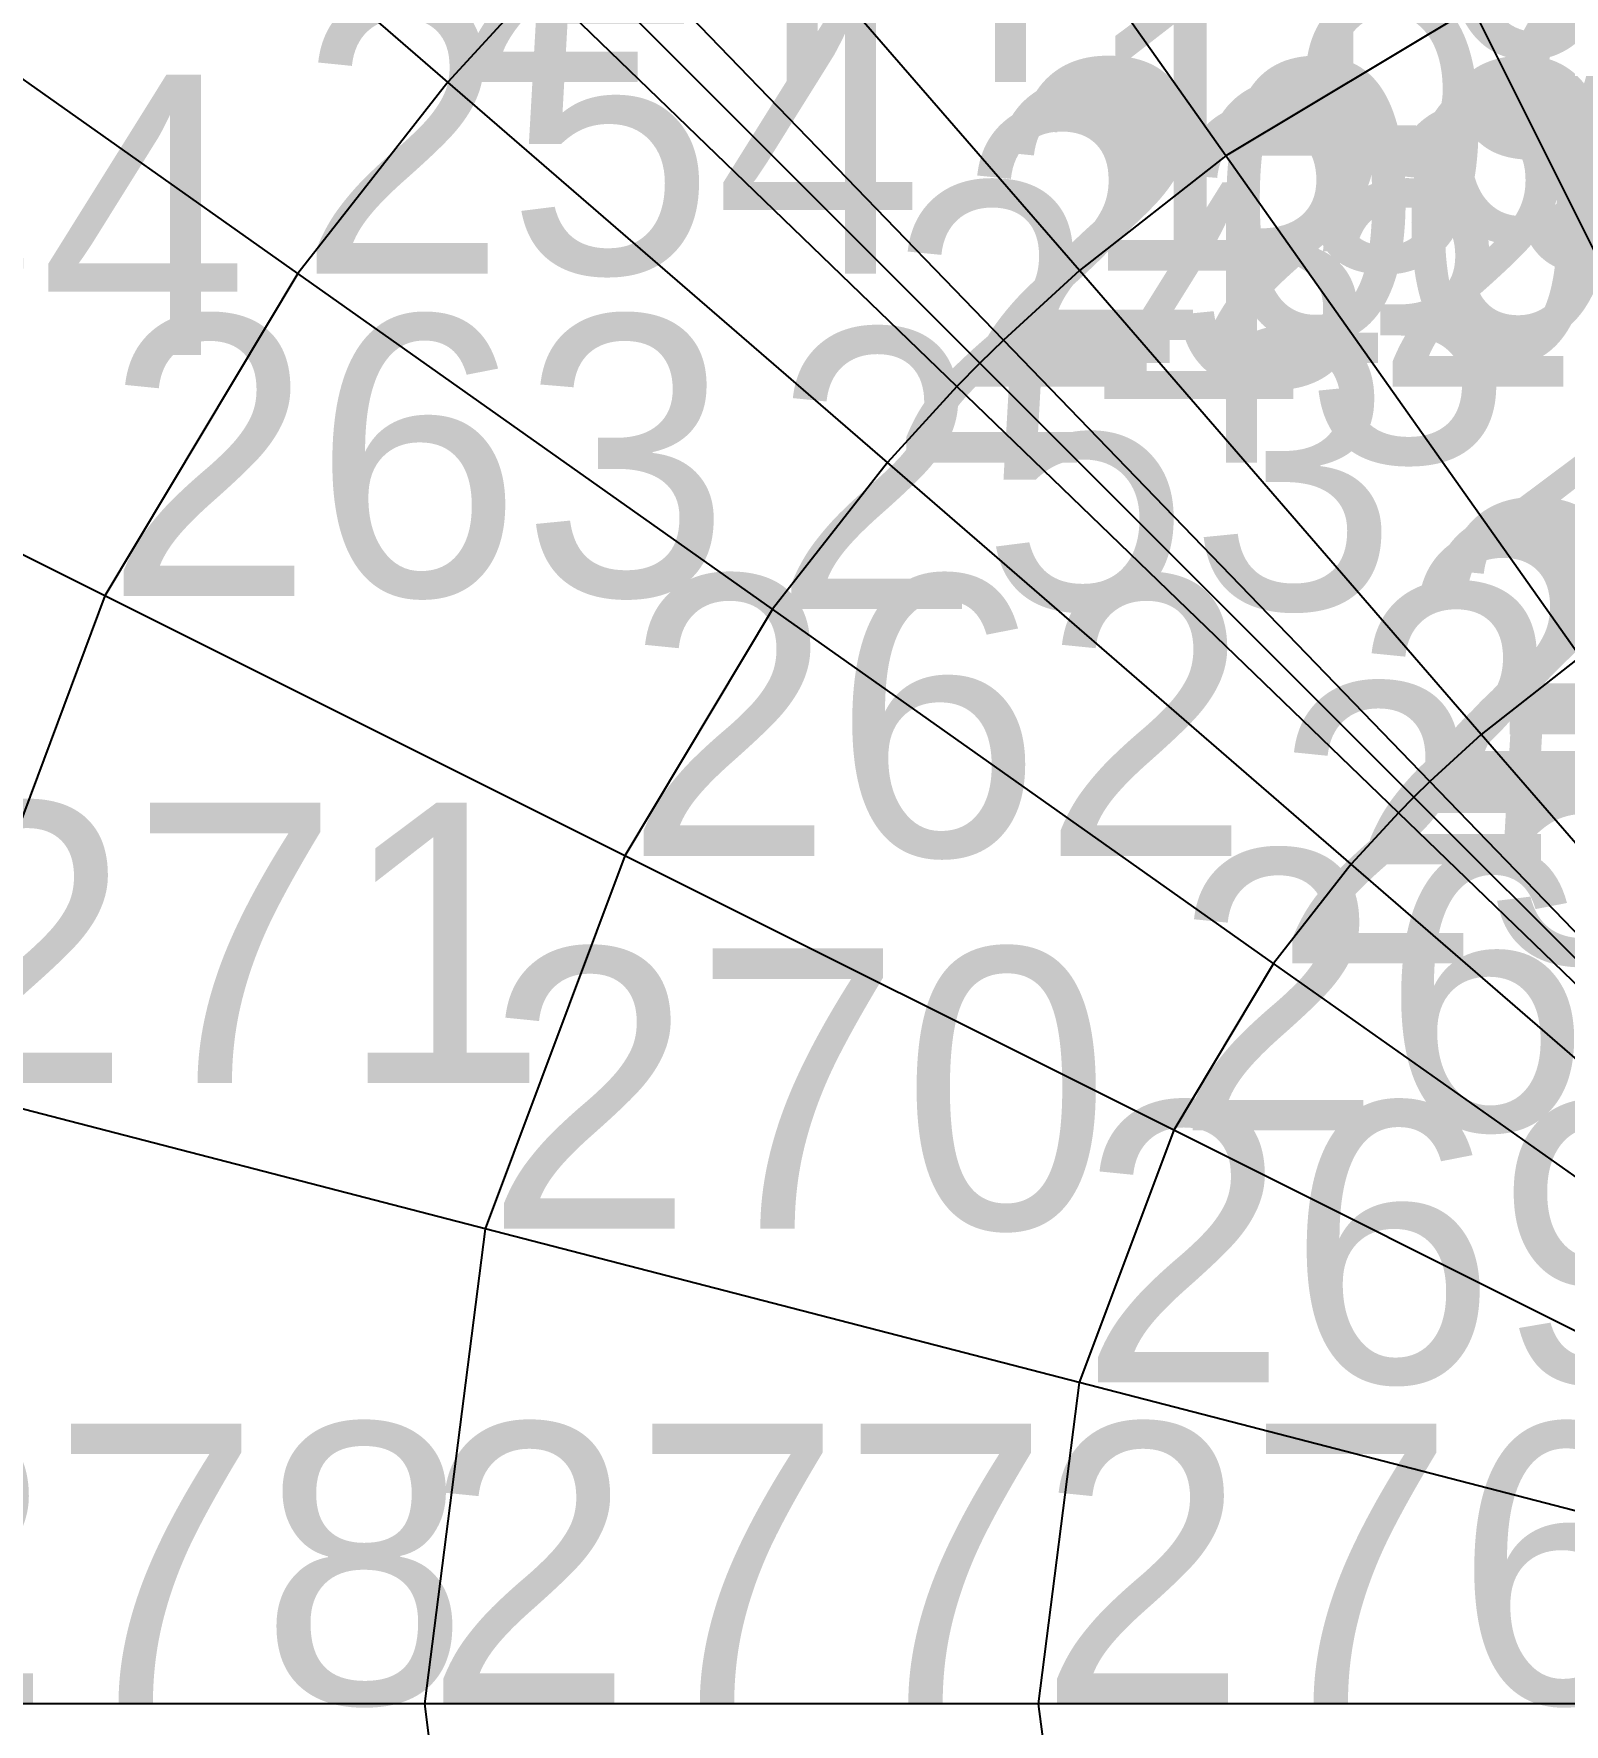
# Model space of a CAD drawing. Header units: metres. Extents: x -2.48 to 2.8, y -2.48 to 2.63.
# Drawn here: x -1.224 to -0.405, y -0.011 to 0.894 of the extents above; entities that cross this region are included whole.
import ezdxf

# ---------------------------------------------------------------- set-up
doc = ezdxf.new("R2010")
doc.units = ezdxf.units.M

msp = doc.modelspace()

# ---------------------------------------------------------------- linework, layer by layer
at = {"layer": 'ASSE', "color": 253}
for p, q in [((-0.585862, 0.828534, 2.610773), (-0.765466, 1.082532, 2.466761)), ((-1.00223, 0.867956, 2.466761), (-1.220238, 1.056757, 2.287418)), ((-0.664305, 0.767073, 2.610773), (-0.867956, 1.00223, 2.466761)), ((-0.704989, 0.729858, 2.610773), (-0.921113, 0.953606, 2.466761)), ((-1.082532, 0.765466, 2.466761), (-1.318007, 0.931972, 2.287418)), ((-0.717531, 0.717531, 2.610773), (-0.9375, 0.9375, 2.466761)), ((-0.953606, 0.921113, 2.466761), (-1.00223, 0.867956, 2.466761)), ((-0.729858, 0.704989, 2.610773), (-0.953606, 0.921113, 2.466761)), ((-0.453807, 0.907613, 2.610773), (-0.585862, 0.828534, 2.610773)), ((-0.306922, 0.613843, 2.716026), (-0.453807, 0.907613, 2.610773)), ((-1.00223, 0.867956, 2.466761), (-1.082532, 0.765466, 2.466761)), ((-0.767073, 0.664305, 2.610773), (-1.00223, 0.867956, 2.466761)), ((-0.585862, 0.828534, 2.610773), (-0.664305, 0.767073, 2.610773)), ((-0.396234, 0.56036, 2.716026), (-0.585862, 0.828534, 2.610773)), ((-1.082532, 0.765466, 2.466761), (-1.185854, 0.592927, 2.466761)), ((-0.828534, 0.585862, 2.610773), (-1.082532, 0.765466, 2.466761)), ((-0.664305, 0.767073, 2.610773), (-0.704989, 0.729858, 2.610773)), ((-0.449287, 0.518792, 2.716026), (-0.664305, 0.767073, 2.610773)), ((-0.704989, 0.729858, 2.610773), (-0.717531, 0.717531, 2.610773)), ((-0.476803, 0.493623, 2.716026), (-0.704989, 0.729858, 2.610773)), ((-1.185854, 0.592927, 2.466761), (-1.443805, 0.721902, 2.287418)), ((-0.717531, 0.717531, 2.610773), (-0.729858, 0.704989, 2.610773)), ((-0.485286, 0.485286, 2.716026), (-0.717531, 0.717531, 2.610773)), ((-0.729858, 0.704989, 2.610773), (-0.767073, 0.664305, 2.610773)), ((-0.493623, 0.476803, 2.716026), (-0.729858, 0.704989, 2.610773)), ((-0.767073, 0.664305, 2.610773), (-0.828534, 0.585862, 2.610773)), ((-0.518792, 0.449287, 2.716026), (-0.767073, 0.664305, 2.610773)), ((-1.185854, 0.592927, 2.466761), (-1.283532, 0.332202, 2.466761)), ((-0.907613, 0.453807, 2.610773), (-1.185854, 0.592927, 2.466761)), ((-0.828534, 0.585862, 2.610773), (-0.907613, 0.453807, 2.610773)), ((-0.56036, 0.396234, 2.716026), (-0.828534, 0.585862, 2.610773)), ((-0.396234, 0.56036, 2.716026), (-0.449287, 0.518792, 2.716026)), ((-0.449287, 0.518792, 2.716026), (-0.476803, 0.493623, 2.716026)), ((-0.226582, 0.261634, 2.780126), (-0.449287, 0.518792, 2.716026)), ((-0.476803, 0.493623, 2.716026), (-0.485286, 0.485286, 2.716026)), ((-0.240459, 0.248941, 2.780126), (-0.476803, 0.493623, 2.716026)), ((-0.485286, 0.485286, 2.716026), (-0.493623, 0.476803, 2.716026)), ((-0.244737, 0.244737, 2.780126), (-0.485286, 0.485286, 2.716026)), ((-0.493623, 0.476803, 2.716026), (-0.518792, 0.449287, 2.716026)), ((-0.248941, 0.240459, 2.780126), (-0.493623, 0.476803, 2.716026)), ((-0.907613, 0.453807, 2.610773), (-0.982373, 0.254257, 2.610773)), ((-0.613843, 0.306922, 2.716026), (-0.907613, 0.453807, 2.610773)), ((-0.518792, 0.449287, 2.716026), (-0.56036, 0.396234, 2.716026)), ((-0.261634, 0.226582, 2.780126), (-0.518792, 0.449287, 2.716026)), ((-0.56036, 0.396234, 2.716026), (-0.613843, 0.306922, 2.716026)), ((-0.282597, 0.199827, 2.780126), (-0.56036, 0.396234, 2.716026)), ((-0.982373, 0.254257, 2.610773), (-1.283532, 0.332202, 2.466761)), ((-0.613843, 0.306922, 2.716026), (-0.664405, 0.171961, 2.716026)), ((-0.30957, 0.154785, 2.780126), (-0.613843, 0.306922, 2.716026)), ((-0.982373, 0.254257, 2.610773), (-1.014743, 0, 2.610773)), ((-0.664405, 0.171961, 2.716026), (-0.982373, 0.254257, 2.610773)), ((-0.664405, 0.171961, 2.716026), (-0.686298, 0, 2.716026)), ((-0.335069, 0.086722, 2.780126), (-0.664405, 0.171961, 2.716026)), ((-1.014743, 0, 2.610773), (-1.325825, 0, 2.466761)), ((-0.686298, 0, 2.716026), (-1.014743, 0, 2.610773)), ((-1.014743, 0, 2.610773), (-0.982373, -0.254257, 2.610773)), ((-0.34611, 0, 2.780126), (-0.686298, 0, 2.716026)), ((-0.686298, 0, 2.716026), (-0.664405, -0.171961, 2.716026))]:
    msp.add_line(p, q, dxfattribs=at)
at = {"layer": 'ESTRADOSSO'}
for p, q in [((-0.585862, 0.828534, 2.771739), (-0.765466, 1.082532, 2.637125)), ((-1.00223, 0.867956, 2.637125), (-1.220238, 1.056757, 2.471139)), ((-0.664305, 0.767073, 2.771739), (-0.867956, 1.00223, 2.637125)), ((-0.704989, 0.729858, 2.771739), (-0.921113, 0.953606, 2.637125)), ((-1.082532, 0.765466, 2.637125), (-1.318007, 0.931972, 2.471139)), ((-0.717531, 0.717531, 2.771739), (-0.9375, 0.9375, 2.637125)), ((-0.953606, 0.921113, 2.637125), (-1.00223, 0.867956, 2.637125)), ((-0.729858, 0.704989, 2.771739), (-0.953606, 0.921113, 2.637125)), ((-0.453807, 0.907613, 2.771739), (-0.585862, 0.828534, 2.771739)), ((-0.306922, 0.613843, 2.870755), (-0.453807, 0.907613, 2.771739)), ((-1.00223, 0.867956, 2.637125), (-1.082532, 0.765466, 2.637125)), ((-0.767073, 0.664305, 2.771739), (-1.00223, 0.867956, 2.637125)), ((-0.585862, 0.828534, 2.771739), (-0.664305, 0.767073, 2.771739)), ((-0.396234, 0.56036, 2.870755), (-0.585862, 0.828534, 2.771739)), ((-1.082532, 0.765466, 2.637125), (-1.185854, 0.592927, 2.637125)), ((-0.828534, 0.585862, 2.771739), (-1.082532, 0.765466, 2.637125)), ((-0.664305, 0.767073, 2.771739), (-0.704989, 0.729858, 2.771739)), ((-0.449287, 0.518792, 2.870755), (-0.664305, 0.767073, 2.771739)), ((-0.704989, 0.729858, 2.771739), (-0.717531, 0.717531, 2.771739)), ((-0.476803, 0.493623, 2.870755), (-0.704989, 0.729858, 2.771739)), ((-1.185854, 0.592927, 2.637125), (-1.443805, 0.721902, 2.471139)), ((-0.717531, 0.717531, 2.771739), (-0.729858, 0.704989, 2.771739)), ((-0.485286, 0.485286, 2.870755), (-0.717531, 0.717531, 2.771739)), ((-0.729858, 0.704989, 2.771739), (-0.767073, 0.664305, 2.771739)), ((-0.493623, 0.476803, 2.870755), (-0.729858, 0.704989, 2.771739)), ((-0.767073, 0.664305, 2.771739), (-0.828534, 0.585862, 2.771739)), ((-0.518792, 0.449287, 2.870755), (-0.767073, 0.664305, 2.771739)), ((-1.185854, 0.592927, 2.637125), (-1.283532, 0.332202, 2.637125)), ((-0.907613, 0.453807, 2.771739), (-1.185854, 0.592927, 2.637125)), ((-0.828534, 0.585862, 2.771739), (-0.907613, 0.453807, 2.771739)), ((-0.56036, 0.396234, 2.870755), (-0.828534, 0.585862, 2.771739)), ((-0.396234, 0.56036, 2.870755), (-0.449287, 0.518792, 2.870755)), ((-0.449287, 0.518792, 2.870755), (-0.476803, 0.493623, 2.870755)), ((-0.226582, 0.261634, 2.931288), (-0.449287, 0.518792, 2.870755)), ((-0.476803, 0.493623, 2.870755), (-0.485286, 0.485286, 2.870755)), ((-0.240459, 0.248941, 2.931288), (-0.476803, 0.493623, 2.870755)), ((-0.485286, 0.485286, 2.870755), (-0.493623, 0.476803, 2.870755)), ((-0.244737, 0.244737, 2.931288), (-0.485286, 0.485286, 2.870755)), ((-0.493623, 0.476803, 2.870755), (-0.518792, 0.449287, 2.870755)), ((-0.248941, 0.240459, 2.931288), (-0.493623, 0.476803, 2.870755)), ((-0.907613, 0.453807, 2.771739), (-0.982373, 0.254257, 2.771739)), ((-0.613843, 0.306922, 2.870755), (-0.907613, 0.453807, 2.771739)), ((-0.518792, 0.449287, 2.870755), (-0.56036, 0.396234, 2.870755)), ((-0.261634, 0.226582, 2.931288), (-0.518792, 0.449287, 2.870755)), ((-0.56036, 0.396234, 2.870755), (-0.613843, 0.306922, 2.870755)), ((-0.282597, 0.199827, 2.931288), (-0.56036, 0.396234, 2.870755)), ((-0.982373, 0.254257, 2.771739), (-1.283532, 0.332202, 2.637125)), ((-0.613843, 0.306922, 2.870755), (-0.664405, 0.171961, 2.870755)), ((-0.30957, 0.154785, 2.931288), (-0.613843, 0.306922, 2.870755)), ((-0.982373, 0.254257, 2.771739), (-1.014743, 0, 2.771739)), ((-0.664405, 0.171961, 2.870755), (-0.982373, 0.254257, 2.771739)), ((-0.664405, 0.171961, 2.870755), (-0.686298, 0, 2.870755)), ((-0.335069, 0.086722, 2.931288), (-0.664405, 0.171961, 2.870755)), ((-1.014743, 0, 2.771739), (-1.325825, 0, 2.637125)), ((-0.686298, 0, 2.870755), (-1.014743, 0, 2.771739)), ((-1.014743, 0, 2.771739), (-0.982373, -0.254257, 2.771739)), ((-0.34611, 0, 2.931288), (-0.686298, 0, 2.870755)), ((-0.686298, 0, 2.870755), (-0.664405, -0.171961, 2.870755))]:
    msp.add_line(p, q, dxfattribs=at)
at = {"layer": 'fz', "color": 7}
for p, q in [((-1.00223, 0.867956, 2.637125), (-1.00223, 0.867956, 3.497125)), ((-0.585862, 0.828534, 2.771739), (-0.585862, 0.828534, 3.749739)), ((-1.082532, 0.765466, 2.637125), (-1.082532, 0.765466, 4.045125)), ((-0.664305, 0.767073, 2.771739), (-0.664305, 0.767073, 3.369739)), ((-0.704989, 0.729858, 2.771739), (-0.704989, 0.729858, 3.053739)), ((-0.717531, 0.717531, 2.771739), (-0.717531, 0.717531, 2.907739)), ((-0.729858, 0.704989, 2.771739), (-0.729858, 0.704989, 3.053739)), ((-0.767073, 0.664305, 2.771739), (-0.767073, 0.664305, 3.369739)), ((-1.185854, 0.592927, 2.637125), (-1.185854, 0.592927, 4.671125)), ((-0.828534, 0.585862, 2.771739), (-0.828534, 0.585862, 3.749739)), ((-0.449287, 0.518792, 2.870755), (-0.449287, 0.518792, 3.238755)), ((-0.476803, 0.493623, 2.870755), (-0.476803, 0.493623, 3.044755)), ((-0.485286, 0.485286, 2.870755), (-0.485286, 0.485286, 2.954755)), ((-0.493623, 0.476803, 2.870755), (-0.493623, 0.476803, 3.044755)), ((-0.907613, 0.453807, 2.771739), (-0.907613, 0.453807, 4.183739)), ((-0.518792, 0.449287, 2.870755), (-0.518792, 0.449287, 3.238755)), ((-0.56036, 0.396234, 2.870755), (-0.56036, 0.396234, 3.474755)), ((-0.613843, 0.306922, 2.870755), (-0.613843, 0.306922, 3.742755)), ((-0.982373, 0.254257, 2.771739), (-0.982373, 0.254257, 4.573739)), ((-0.664405, 0.171961, 2.870755), (-0.664405, 0.171961, 3.982755)), ((-1.014743, 0, 2.771739), (-1.014743, 0, 4.737739)), ((-0.686298, 0, 2.870755), (-0.686298, 0, 4.082755))]:
    msp.add_line(p, q, dxfattribs=at)
at = {"layer": 'INTERNAL'}
for p in [(-1.00223, 0.867956, 2.296397), (-0.585862, 0.828534, 2.449806), (-1.082532, 0.765466, 2.296397), (-0.664305, 0.767073, 2.449806), (-0.704989, 0.729858, 2.449806), (-0.717531, 0.717531, 2.449806), (-0.729858, 0.704989, 2.449806), (-0.767073, 0.664305, 2.449806), (-1.185854, 0.592927, 2.296397), (-0.828534, 0.585862, 2.449806), (-0.449287, 0.518792, 2.561298), (-0.476803, 0.493623, 2.561298), (-0.485286, 0.485286, 2.561298), (-0.493623, 0.476803, 2.561298), (-0.907613, 0.453807, 2.449806), (-0.518792, 0.449287, 2.561298), (-0.56036, 0.396234, 2.561298), (-0.613843, 0.306922, 2.561298), (-0.982373, 0.254257, 2.449806), (-0.664405, 0.171961, 2.561298), (-1.014743, 0, 2.449806), (-0.686298, 0, 2.561298)]:
    msp.add_point(p, dxfattribs=at)
at = {"layer": 'INTRADOSSO'}
for p, q in [((-0.585862, 0.828534, 2.449806), (-0.765466, 1.082532, 2.296397)), ((-1.00223, 0.867956, 2.296397), (-1.220238, 1.056757, 2.103696)), ((-0.664305, 0.767073, 2.449806), (-0.867956, 1.00223, 2.296397)), ((-0.704989, 0.729858, 2.449806), (-0.921113, 0.953606, 2.296397)), ((-1.082532, 0.765466, 2.296397), (-1.318007, 0.931972, 2.103696)), ((-0.717531, 0.717531, 2.449806), (-0.9375, 0.9375, 2.296397)), ((-0.953606, 0.921113, 2.296397), (-1.00223, 0.867956, 2.296397)), ((-0.729858, 0.704989, 2.449806), (-0.953606, 0.921113, 2.296397)), ((-0.453807, 0.907613, 2.449806), (-0.585862, 0.828534, 2.449806)), ((-0.306922, 0.613843, 2.561298), (-0.453807, 0.907613, 2.449806)), ((-1.00223, 0.867956, 2.296397), (-1.082532, 0.765466, 2.296397)), ((-0.767073, 0.664305, 2.449806), (-1.00223, 0.867956, 2.296397)), ((-0.585862, 0.828534, 2.449806), (-0.664305, 0.767073, 2.449806)), ((-0.396234, 0.56036, 2.561298), (-0.585862, 0.828534, 2.449806)), ((-1.082532, 0.765466, 2.296397), (-1.185854, 0.592927, 2.296397)), ((-0.828534, 0.585862, 2.449806), (-1.082532, 0.765466, 2.296397)), ((-0.664305, 0.767073, 2.449806), (-0.704989, 0.729858, 2.449806)), ((-0.449287, 0.518792, 2.561298), (-0.664305, 0.767073, 2.449806)), ((-0.704989, 0.729858, 2.449806), (-0.717531, 0.717531, 2.449806)), ((-0.476803, 0.493623, 2.561298), (-0.704989, 0.729858, 2.449806)), ((-1.185854, 0.592927, 2.296397), (-1.443805, 0.721902, 2.103696)), ((-0.717531, 0.717531, 2.449806), (-0.729858, 0.704989, 2.449806)), ((-0.485286, 0.485286, 2.561298), (-0.717531, 0.717531, 2.449806)), ((-0.729858, 0.704989, 2.449806), (-0.767073, 0.664305, 2.449806)), ((-0.493623, 0.476803, 2.561298), (-0.729858, 0.704989, 2.449806)), ((-0.767073, 0.664305, 2.449806), (-0.828534, 0.585862, 2.449806)), ((-0.518792, 0.449287, 2.561298), (-0.767073, 0.664305, 2.449806)), ((-1.185854, 0.592927, 2.296397), (-1.283532, 0.332202, 2.296397)), ((-0.907613, 0.453807, 2.449806), (-1.185854, 0.592927, 2.296397)), ((-0.828534, 0.585862, 2.449806), (-0.907613, 0.453807, 2.449806)), ((-0.56036, 0.396234, 2.561298), (-0.828534, 0.585862, 2.449806)), ((-0.396234, 0.56036, 2.561298), (-0.449287, 0.518792, 2.561298)), ((-0.449287, 0.518792, 2.561298), (-0.476803, 0.493623, 2.561298)), ((-0.226582, 0.261634, 2.628965), (-0.449287, 0.518792, 2.561298)), ((-0.476803, 0.493623, 2.561298), (-0.485286, 0.485286, 2.561298)), ((-0.240459, 0.248941, 2.628965), (-0.476803, 0.493623, 2.561298)), ((-0.485286, 0.485286, 2.561298), (-0.493623, 0.476803, 2.561298)), ((-0.244737, 0.244737, 2.628965), (-0.485286, 0.485286, 2.561298)), ((-0.493623, 0.476803, 2.561298), (-0.518792, 0.449287, 2.561298)), ((-0.248941, 0.240459, 2.628965), (-0.493623, 0.476803, 2.561298)), ((-0.907613, 0.453807, 2.449806), (-0.982373, 0.254257, 2.449806)), ((-0.613843, 0.306922, 2.561298), (-0.907613, 0.453807, 2.449806)), ((-0.518792, 0.449287, 2.561298), (-0.56036, 0.396234, 2.561298)), ((-0.261634, 0.226582, 2.628965), (-0.518792, 0.449287, 2.561298)), ((-0.56036, 0.396234, 2.561298), (-0.613843, 0.306922, 2.561298)), ((-0.282597, 0.199827, 2.628965), (-0.56036, 0.396234, 2.561298)), ((-0.982373, 0.254257, 2.449806), (-1.283532, 0.332202, 2.296397)), ((-0.613843, 0.306922, 2.561298), (-0.664405, 0.171961, 2.561298)), ((-0.30957, 0.154785, 2.628965), (-0.613843, 0.306922, 2.561298)), ((-0.982373, 0.254257, 2.449806), (-1.014743, 0, 2.449806)), ((-0.664405, 0.171961, 2.561298), (-0.982373, 0.254257, 2.449806)), ((-0.664405, 0.171961, 2.561298), (-0.686298, 0, 2.561298)), ((-0.335069, 0.086722, 2.628965), (-0.664405, 0.171961, 2.561298)), ((-1.014743, 0, 2.449806), (-1.325825, 0, 2.296397)), ((-0.686298, 0, 2.561298), (-1.014743, 0, 2.449806)), ((-1.014743, 0, 2.449806), (-0.982373, -0.254257, 2.449806)), ((-0.34611, 0, 2.628965), (-0.686298, 0, 2.561298)), ((-0.686298, 0, 2.561298), (-0.664405, -0.171961, 2.561298))]:
    msp.add_line(p, q, dxfattribs=at)
at = {"layer": 'MAXSPINTA', "color": 41, "ltscale": 3.401673}
for p, q in [((-0.585862, 0.828534, 2.549904), (-0.765466, 1.082532, 2.446904)), ((-0.828534, 0.585862, 2.549904), (-1.082532, 0.765466, 2.446904))]:
    msp.add_line(p, q, dxfattribs=at)
at = {"layer": 'MAXSPINTA', "color": 41, "ltscale": 3.464237}
msp.add_line((-1.00223, 0.867956, 2.414874), (-1.220238, 1.056757, 2.262728), dxfattribs=at)
at = {"layer": 'MAXSPINTA', "color": 41, "ltscale": 3.067204}
for p, q in [((-0.664305, 0.767073, 2.527224), (-0.867956, 1.00223, 2.414874)), ((-0.767073, 0.664305, 2.527224), (-1.00223, 0.867956, 2.414874))]:
    msp.add_line(p, q, dxfattribs=at)
at = {"layer": 'MAXSPINTA', "color": 41, "ltscale": 2.776087}
for p, q in [((-0.704989, 0.729858, 2.518059), (-0.921113, 0.953606, 2.401571)), ((-0.729858, 0.704989, 2.518059), (-0.953606, 0.921113, 2.401571))]:
    msp.add_line(p, q, dxfattribs=at)
at = {"layer": 'MAXSPINTA', "color": 41, "ltscale": 3.94546}
msp.add_line((-1.082532, 0.765466, 2.446904), (-1.318007, 0.931972, 2.301542), dxfattribs=at)
at = {"layer": 'MAXSPINTA', "color": 41, "ltscale": 2.638614}
msp.add_line((-0.717531, 0.717531, 2.516972), (-0.9375, 0.9375, 2.399964), dxfattribs=at)
at = {"layer": 'MAXSPINTA', "color": 41, "ltscale": 2.387875}
msp.add_line((-0.953606, 0.921113, 2.401571), (-1.00223, 0.867956, 2.414874), dxfattribs=at)
at = {"layer": 'MAXSPINTA', "color": 41, "ltscale": 2.418023}
for p, q in [((-0.453807, 0.907613, 2.586023), (-0.585862, 0.828534, 2.549904)), ((-0.828534, 0.585862, 2.549904), (-0.907613, 0.453807, 2.586023))]:
    msp.add_line(p, q, dxfattribs=at)
at = {"layer": 'MAXSPINTA', "color": 41, "ltscale": 3.234342}
for p, q in [((-0.306922, 0.613843, 2.634161), (-0.453807, 0.907613, 2.586023)), ((-0.613843, 0.306922, 2.634161), (-0.907613, 0.453807, 2.586023))]:
    msp.add_line(p, q, dxfattribs=at)
at = {"layer": 'MAXSPINTA', "color": 41, "ltscale": 2.420225}
msp.add_line((-1.00223, 0.867956, 2.414874), (-1.082532, 0.765466, 2.446904), dxfattribs=at)
at = {"layer": 'MAXSPINTA', "color": 41, "ltscale": 2.41023}
for p, q in [((-0.585862, 0.828534, 2.549904), (-0.664305, 0.767073, 2.527224)), ((-0.767073, 0.664305, 2.527224), (-0.828534, 0.585862, 2.549904))]:
    msp.add_line(p, q, dxfattribs=at)
at = {"layer": 'MAXSPINTA', "color": 41, "ltscale": 2.988758}
for p, q in [((-0.396234, 0.56036, 2.612865), (-0.585862, 0.828534, 2.549904)), ((-0.56036, 0.396234, 2.612865), (-0.828534, 0.585862, 2.549904))]:
    msp.add_line(p, q, dxfattribs=at)
at = {"layer": 'MAXSPINTA', "color": 41, "ltscale": 2.424679}
msp.add_line((-1.082532, 0.765466, 2.446904), (-1.185854, 0.592927, 2.496518), dxfattribs=at)
at = {"layer": 'MAXSPINTA', "color": 41, "ltscale": 2.380393}
for p, q in [((-0.664305, 0.767073, 2.527224), (-0.704989, 0.729858, 2.518059)), ((-0.729858, 0.704989, 2.518059), (-0.767073, 0.664305, 2.527224))]:
    msp.add_line(p, q, dxfattribs=at)
at = {"layer": 'MAXSPINTA', "color": 41, "ltscale": 2.771012}
for p, q in [((-0.449287, 0.518792, 2.599857), (-0.664305, 0.767073, 2.527224)), ((-0.518792, 0.449287, 2.599857), (-0.767073, 0.664305, 2.527224))]:
    msp.add_line(p, q, dxfattribs=at)
at = {"layer": 'MAXSPINTA', "color": 41, "ltscale": 2.351879}
for p, q in [((-0.704989, 0.729858, 2.518059), (-0.717531, 0.717531, 2.516972)), ((-0.717531, 0.717531, 2.516972), (-0.729858, 0.704989, 2.518059))]:
    msp.add_line(p, q, dxfattribs=at)
at = {"layer": 'MAXSPINTA', "color": 41, "ltscale": 2.583253}
for p, q in [((-0.476803, 0.493623, 2.594738), (-0.704989, 0.729858, 2.518059)), ((-0.493623, 0.476803, 2.594738), (-0.729858, 0.704989, 2.518059))]:
    msp.add_line(p, q, dxfattribs=at)
at = {"layer": 'MAXSPINTA', "color": 61, "ltscale": 4.480041}
msp.add_line((-1.185854, 0.592927, 2.496518), (-1.443805, 0.721902, 2.360666), dxfattribs=at)
at = {"layer": 'MAXSPINTA', "color": 41, "ltscale": 2.495253}
msp.add_line((-0.485286, 0.485286, 2.594141), (-0.717531, 0.717531, 2.516972), dxfattribs=at)
at = {"layer": 'MAXSPINTA', "color": 41, "ltscale": 2.399123}
msp.add_line((-1.185854, 0.592927, 2.496518), (-1.283532, 0.332202, 2.54718), dxfattribs=at)
at = {"layer": 'MAXSPINTA', "color": 41, "ltscale": 3.77364}
msp.add_line((-0.907613, 0.453807, 2.586023), (-1.185854, 0.592927, 2.496518), dxfattribs=at)
at = {"layer": 'MAXSPINTA', "color": 41, "ltscale": 2.393528}
for p, q in [((-0.396234, 0.56036, 2.612865), (-0.449287, 0.518792, 2.599857)), ((-0.518792, 0.449287, 2.599857), (-0.56036, 0.396234, 2.612865))]:
    msp.add_line(p, q, dxfattribs=at)
at = {"layer": 'MAXSPINTA', "color": 41, "ltscale": 2.370207}
for p, q in [((-0.449287, 0.518792, 2.599857), (-0.476803, 0.493623, 2.594738)), ((-0.493623, 0.476803, 2.594738), (-0.518792, 0.449287, 2.599857))]:
    msp.add_line(p, q, dxfattribs=at)
at = {"layer": 'MAXSPINTA', "color": 41, "ltscale": 2.542316}
for p, q in [((-0.226582, 0.261634, 2.637975), (-0.449287, 0.518792, 2.599857)), ((-0.261634, 0.226582, 2.637975), (-0.518792, 0.449287, 2.599857))]:
    msp.add_line(p, q, dxfattribs=at)
at = {"layer": 'MAXSPINTA', "color": 41, "ltscale": 2.350351}
for p, q in [((-0.476803, 0.493623, 2.594738), (-0.485286, 0.485286, 2.594141)), ((-0.485286, 0.485286, 2.594141), (-0.493623, 0.476803, 2.594738))]:
    msp.add_line(p, q, dxfattribs=at)
at = {"layer": 'MAXSPINTA', "color": 41, "ltscale": 2.449385}
for p, q in [((-0.240459, 0.248941, 2.636113), (-0.476803, 0.493623, 2.594738)), ((-0.248941, 0.240459, 2.636113), (-0.493623, 0.476803, 2.594738))]:
    msp.add_line(p, q, dxfattribs=at)
at = {"layer": 'MAXSPINTA', "color": 41, "ltscale": 2.406283}
msp.add_line((-0.244737, 0.244737, 2.635901), (-0.485286, 0.485286, 2.594141), dxfattribs=at)
at = {"layer": 'MAXSPINTA', "color": 41, "ltscale": 2.397557}
msp.add_line((-0.907613, 0.453807, 2.586023), (-0.982373, 0.254257, 2.624014), dxfattribs=at)
at = {"layer": 'MAXSPINTA', "color": 41, "ltscale": 2.402866}
msp.add_line((-0.56036, 0.396234, 2.612865), (-0.613843, 0.306922, 2.634161), dxfattribs=at)
at = {"layer": 'MAXSPINTA', "color": 41, "ltscale": 2.651575}
msp.add_line((-0.282597, 0.199827, 2.642833), (-0.56036, 0.396234, 2.612865), dxfattribs=at)
at = {"layer": 'MAXSPINTA', "color": 41, "ltscale": 4.107245}
msp.add_line((-0.982373, 0.254257, 2.624014), (-1.283532, 0.332202, 2.54718), dxfattribs=at)
at = {"layer": 'MAXSPINTA', "color": 41, "ltscale": 2.390325}
msp.add_line((-0.613843, 0.306922, 2.634161), (-0.664405, 0.171961, 2.657193), dxfattribs=at)
at = {"layer": 'MAXSPINTA', "color": 41, "ltscale": 2.777184}
msp.add_line((-0.30957, 0.154785, 2.651013), (-0.613843, 0.306922, 2.634161), dxfattribs=at)
at = {"layer": 'MAXSPINTA', "color": 41, "ltscale": 2.37144}
for p, q in [((-0.982373, 0.254257, 2.624014), (-1.014743, 0, 2.64103)), ((-1.014743, 0, 2.64103), (-0.982373, -0.254257, 2.624014))]:
    msp.add_line(p, q, dxfattribs=at)
at = {"layer": 'MAXSPINTA', "color": 41, "ltscale": 3.458253}
msp.add_line((-0.664405, 0.171961, 2.657193), (-0.982373, 0.254257, 2.624014), dxfattribs=at)
at = {"layer": 'MAXSPINTA', "color": 41, "ltscale": 2.370651}
for p, q in [((-0.664405, 0.171961, 2.657193), (-0.686298, 0, 2.66775)), ((-0.686298, 0, 2.66775), (-0.664405, -0.171961, 2.657193))]:
    msp.add_line(p, q, dxfattribs=at)
at = {"layer": 'MAXSPINTA', "color": 41, "ltscale": 2.894168}
msp.add_line((-0.335069, 0.086722, 2.660092), (-0.664405, 0.171961, 2.657193), dxfattribs=at)
at = {"layer": 'MAXSPINTA', "color": 61, "ltscale": 4.249624}
msp.add_line((-1.014743, 0, 2.64103), (-1.325825, 0, 2.569127), dxfattribs=at)
at = {"layer": 'MAXSPINTA', "color": 41, "ltscale": 3.554487}
msp.add_line((-0.686298, 0, 2.66775), (-1.014743, 0, 2.64103), dxfattribs=at)
at = {"layer": 'MAXSPINTA', "color": 41, "ltscale": 2.94524}
msp.add_line((-0.34611, 0, 2.664333), (-0.686298, 0, 2.66775), dxfattribs=at)
at = {"layer": 'MEDIONETWORK', "color": 41, "ltscale": 2.478052}
for p, q in [((-0.585862, 0.828534, 2.627236), (-0.765466, 1.082532, 2.497501)), ((-0.828534, 0.585862, 2.627236), (-1.082532, 0.765466, 2.497501))]:
    msp.add_line(p, q, dxfattribs=at)
at = {"layer": 'MEDIONETWORK', "color": 41, "ltscale": 2.572406}
msp.add_line((-1.00223, 0.867956, 2.467849), (-1.220238, 1.056757, 2.284276), dxfattribs=at)
at = {"layer": 'MEDIONETWORK', "color": 41, "ltscale": 2.231158}
for p, q in [((-0.664305, 0.767073, 2.604326), (-0.867956, 1.00223, 2.467849)), ((-0.767073, 0.664305, 2.604326), (-1.00223, 0.867956, 2.467849))]:
    msp.add_line(p, q, dxfattribs=at)
at = {"layer": 'MEDIONETWORK', "color": 21, "ltscale": 2.020299}
for p, q in [((-0.704989, 0.729858, 2.59427), (-0.921113, 0.953606, 2.453808)), ((-0.729858, 0.704989, 2.59427), (-0.953606, 0.921113, 2.453808))]:
    msp.add_line(p, q, dxfattribs=at)
at = {"layer": 'MEDIONETWORK', "color": 41, "ltscale": 2.945535}
msp.add_line((-1.082532, 0.765466, 2.497501), (-1.318007, 0.931972, 2.316614), dxfattribs=at)
at = {"layer": 'MEDIONETWORK', "color": 21, "ltscale": 1.920483}
msp.add_line((-0.717531, 0.717531, 2.593028), (-0.9375, 0.9375, 2.452012), dxfattribs=at)
at = {"layer": 'MEDIONETWORK', "color": 21, "ltscale": 1.694388}
msp.add_line((-0.953606, 0.921113, 2.453808), (-1.00223, 0.867956, 2.467849), dxfattribs=at)
at = {"layer": 'MEDIONETWORK', "color": 21, "ltscale": 1.701822}
for p, q in [((-0.453807, 0.907613, 2.658731), (-0.585862, 0.828534, 2.627236)), ((-0.828534, 0.585862, 2.627236), (-0.907613, 0.453807, 2.658731))]:
    msp.add_line(p, q, dxfattribs=at)
at = {"layer": 'MEDIONETWORK', "color": 41, "ltscale": 2.317302}
for p, q in [((-0.306922, 0.613843, 2.728655), (-0.453807, 0.907613, 2.658731)), ((-0.613843, 0.306922, 2.728655), (-0.907613, 0.453807, 2.658731))]:
    msp.add_line(p, q, dxfattribs=at)
at = {"layer": 'MEDIONETWORK', "color": 21, "ltscale": 1.707117}
msp.add_line((-1.00223, 0.867956, 2.467849), (-1.082532, 0.765466, 2.497501), dxfattribs=at)
at = {"layer": 'MEDIONETWORK', "color": 21, "ltscale": 1.707902}
for p, q in [((-0.585862, 0.828534, 2.627236), (-0.664305, 0.767073, 2.604326)), ((-0.767073, 0.664305, 2.604326), (-0.828534, 0.585862, 2.627236))]:
    msp.add_line(p, q, dxfattribs=at)
at = {"layer": 'MEDIONETWORK', "color": 21, "ltscale": 2.139707}
for p, q in [((-0.396234, 0.56036, 2.70723), (-0.585862, 0.828534, 2.627236)), ((-0.56036, 0.396234, 2.70723), (-0.828534, 0.585862, 2.627236))]:
    msp.add_line(p, q, dxfattribs=at)
at = {"layer": 'MEDIONETWORK', "color": 21, "ltscale": 1.691701}
msp.add_line((-1.082532, 0.765466, 2.497501), (-1.185854, 0.592927, 2.53204), dxfattribs=at)
at = {"layer": 'MEDIONETWORK', "color": 21, "ltscale": 1.690526}
msp.add_line((-0.664305, 0.767073, 2.604326), (-0.704989, 0.729858, 2.59427), dxfattribs=at)
at = {"layer": 'MEDIONETWORK', "color": 21, "ltscale": 1.985055}
for p, q in [((-0.449287, 0.518792, 2.693113), (-0.664305, 0.767073, 2.604326)), ((-0.518792, 0.449287, 2.693113), (-0.767073, 0.664305, 2.604326))]:
    msp.add_line(p, q, dxfattribs=at)
at = {"layer": 'MEDIONETWORK', "color": 21, "ltscale": 1.666688}
for p, q in [((-0.704989, 0.729858, 2.59427), (-0.717531, 0.717531, 2.593028)), ((-0.717531, 0.717531, 2.593028), (-0.729858, 0.704989, 2.59427))]:
    msp.add_line(p, q, dxfattribs=at)
at = {"layer": 'MEDIONETWORK', "color": 21, "ltscale": 1.851735}
for p, q in [((-0.476803, 0.493623, 2.687276), (-0.704989, 0.729858, 2.59427)), ((-0.493623, 0.476803, 2.687277), (-0.729858, 0.704989, 2.59427))]:
    msp.add_line(p, q, dxfattribs=at)
at = {"layer": 'MEDIONETWORK', "color": 41, "ltscale": 3.426545}
msp.add_line((-1.185854, 0.592927, 2.53204), (-1.443805, 0.721902, 2.344031), dxfattribs=at)
at = {"layer": 'MEDIONETWORK', "color": 21, "ltscale": 1.788839}
msp.add_line((-0.485286, 0.485286, 2.686578), (-0.717531, 0.717531, 2.593028), dxfattribs=at)
at = {"layer": 'MEDIONETWORK', "color": 21, "ltscale": 1.690527}
msp.add_line((-0.729858, 0.704989, 2.59427), (-0.767073, 0.664305, 2.604326), dxfattribs=at)
at = {"layer": 'MEDIONETWORK', "color": 21, "ltscale": 1.674403}
msp.add_line((-1.185854, 0.592927, 2.53204), (-1.283532, 0.332202, 2.547792), dxfattribs=at)
at = {"layer": 'MEDIONETWORK', "color": 41, "ltscale": 2.773318}
msp.add_line((-0.907613, 0.453807, 2.658731), (-1.185854, 0.592927, 2.53204), dxfattribs=at)
at = {"layer": 'MEDIONETWORK', "color": 21, "ltscale": 1.700618}
for p, q in [((-0.396234, 0.56036, 2.70723), (-0.449287, 0.518792, 2.693113)), ((-0.518792, 0.449287, 2.693113), (-0.56036, 0.396234, 2.70723))]:
    msp.add_line(p, q, dxfattribs=at)
at = {"layer": 'MEDIONETWORK', "color": 21, "ltscale": 1.683351}
for p, q in [((-0.449287, 0.518792, 2.693113), (-0.476803, 0.493623, 2.687276)), ((-0.493623, 0.476803, 2.687277), (-0.518792, 0.449287, 2.693113))]:
    msp.add_line(p, q, dxfattribs=at)
at = {"layer": 'MEDIONETWORK', "color": 21, "ltscale": 1.806187}
for p, q in [((-0.226582, 0.261634, 2.739824), (-0.449287, 0.518792, 2.693113)), ((-0.261634, 0.226582, 2.739824), (-0.518792, 0.449287, 2.693113))]:
    msp.add_line(p, q, dxfattribs=at)
at = {"layer": 'MEDIONETWORK', "color": 21, "ltscale": 1.665414}
for p, q in [((-0.476803, 0.493623, 2.687276), (-0.485286, 0.485286, 2.686578)), ((-0.485286, 0.485286, 2.686578), (-0.493623, 0.476803, 2.687277))]:
    msp.add_line(p, q, dxfattribs=at)
at = {"layer": 'MEDIONETWORK', "color": 21, "ltscale": 1.740852}
for p, q in [((-0.240459, 0.248941, 2.737634), (-0.476803, 0.493623, 2.687276)), ((-0.248941, 0.240459, 2.737634), (-0.493623, 0.476803, 2.687277))]:
    msp.add_line(p, q, dxfattribs=at)
at = {"layer": 'MEDIONETWORK', "color": 21, "ltscale": 1.710311}
msp.add_line((-0.244737, 0.244737, 2.73738), (-0.485286, 0.485286, 2.686578), dxfattribs=at)
at = {"layer": 'MEDIONETWORK', "color": 21, "ltscale": 1.683476}
msp.add_line((-0.907613, 0.453807, 2.658731), (-0.982373, 0.254257, 2.684057), dxfattribs=at)
at = {"layer": 'MEDIONETWORK', "color": 21, "ltscale": 1.702244}
msp.add_line((-0.56036, 0.396234, 2.70723), (-0.613843, 0.306922, 2.728655), dxfattribs=at)
at = {"layer": 'MEDIONETWORK', "color": 21, "ltscale": 1.882464}
msp.add_line((-0.282597, 0.199827, 2.745386), (-0.56036, 0.396234, 2.70723), dxfattribs=at)
at = {"layer": 'MEDIONETWORK', "color": 41, "ltscale": 3.083146}
msp.add_line((-0.982373, 0.254257, 2.684057), (-1.283532, 0.332202, 2.547792), dxfattribs=at)
at = {"layer": 'MEDIONETWORK', "color": 21, "ltscale": 1.689002}
msp.add_line((-0.613843, 0.306922, 2.728655), (-0.664405, 0.171961, 2.749422), dxfattribs=at)
at = {"layer": 'MEDIONETWORK', "color": 21, "ltscale": 1.970158}
msp.add_line((-0.30957, 0.154785, 2.754418), (-0.613843, 0.306922, 2.728655), dxfattribs=at)
at = {"layer": 'MEDIONETWORK', "color": 21, "ltscale": 1.676622}
for p, q in [((-0.982373, 0.254257, 2.684057), (-1.014743, 0, 2.691667)), ((-1.014743, 0, 2.691667), (-0.982373, -0.254257, 2.684057))]:
    msp.add_line(p, q, dxfattribs=at)
at = {"layer": 'MEDIONETWORK', "color": 41, "ltscale": 2.484695}
msp.add_line((-0.664405, 0.171961, 2.749422), (-0.982373, 0.254257, 2.684057), dxfattribs=at)
at = {"layer": 'MEDIONETWORK', "color": 21, "ltscale": 1.677912}
for p, q in [((-0.664405, 0.171961, 2.749422), (-0.686298, 0, 2.757899)), ((-0.686298, 0, 2.757899), (-0.664405, -0.171961, 2.749422))]:
    msp.add_line(p, q, dxfattribs=at)
at = {"layer": 'MEDIONETWORK', "color": 21, "ltscale": 2.051604}
msp.add_line((-0.335069, 0.086722, 2.76401), (-0.664405, 0.171961, 2.749422), dxfattribs=at)
at = {"layer": 'MEDIONETWORK', "color": 41, "ltscale": 3.245006}
msp.add_line((-1.014743, 0, 2.691667), (-1.325825, 0, 2.54427), dxfattribs=at)
at = {"layer": 'MEDIONETWORK', "color": 41, "ltscale": 2.559685}
msp.add_line((-0.686298, 0, 2.757899), (-1.014743, 0, 2.691667), dxfattribs=at)
at = {"layer": 'MEDIONETWORK', "color": 21, "ltscale": 2.08684}
msp.add_line((-0.34611, 0, 2.768321), (-0.686298, 0, 2.757899), dxfattribs=at)
at = {"layer": 'MINSPINTA', "color": 21, "ltscale": 2.009889}
for p, q in [((-0.585862, 0.828534, 2.678932), (-0.765466, 1.082532, 2.507415)), ((-0.828534, 0.585862, 2.678932), (-1.082532, 0.765466, 2.507415))]:
    msp.add_line(p, q, dxfattribs=at)
at = {"layer": 'MINSPINTA', "color": 21, "ltscale": 2.16708}
msp.add_line((-1.00223, 0.867956, 2.471183), (-1.220238, 1.056757, 2.232687), dxfattribs=at)
at = {"layer": 'MINSPINTA', "color": 21, "ltscale": 1.812217}
for p, q in [((-0.664305, 0.767073, 2.649445), (-0.867956, 1.00223, 2.471183)), ((-0.767073, 0.664305, 2.649445), (-1.00223, 0.867956, 2.471183))]:
    msp.add_line(p, q, dxfattribs=at)
at = {"layer": 'MINSPINTA', "color": 21, "ltscale": 1.643115}
for p, q in [((-0.704989, 0.729858, 2.636552), (-0.921113, 0.953606, 2.453935)), ((-0.729858, 0.704989, 2.636552), (-0.953606, 0.921113, 2.453935))]:
    msp.add_line(p, q, dxfattribs=at)
at = {"layer": 'MINSPINTA', "color": 41, "ltscale": 2.50102}
msp.add_line((-1.082532, 0.765466, 2.507415), (-1.318007, 0.931972, 2.26677), dxfattribs=at)
at = {"layer": 'MINSPINTA', "color": 21, "ltscale": 1.562279}
msp.add_line((-0.717531, 0.717531, 2.634958), (-0.9375, 0.9375, 2.451707), dxfattribs=at)
at = {"layer": 'MINSPINTA', "color": 21, "ltscale": 1.316028}
msp.add_line((-0.953606, 0.921113, 2.453935), (-1.00223, 0.867956, 2.471183), dxfattribs=at)
at = {"layer": 'MINSPINTA', "color": 21, "ltscale": 1.329283}
for p, q in [((-0.453807, 0.907613, 2.720613), (-0.585862, 0.828534, 2.678932)), ((-0.828534, 0.585862, 2.678932), (-0.907613, 0.453807, 2.720613))]:
    msp.add_line(p, q, dxfattribs=at)
at = {"layer": 'MINSPINTA', "color": 21, "ltscale": 1.811458}
for p, q in [((-0.306922, 0.613843, 2.812684), (-0.453807, 0.907613, 2.720613)), ((-0.613843, 0.306922, 2.812684), (-0.907613, 0.453807, 2.720613))]:
    msp.add_line(p, q, dxfattribs=at)
at = {"layer": 'MINSPINTA', "color": 21, "ltscale": 1.329608}
msp.add_line((-1.00223, 0.867956, 2.471183), (-1.082532, 0.765466, 2.507415), dxfattribs=at)
at = {"layer": 'MINSPINTA', "color": 21, "ltscale": 1.335825}
for p, q in [((-0.585862, 0.828534, 2.678932), (-0.664305, 0.767073, 2.649445)), ((-0.767073, 0.664305, 2.649445), (-0.828534, 0.585862, 2.678932))]:
    msp.add_line(p, q, dxfattribs=at)
at = {"layer": 'MINSPINTA', "color": 21, "ltscale": 1.680114}
for p, q in [((-0.396234, 0.56036, 2.784254), (-0.585862, 0.828534, 2.678932)), ((-0.56036, 0.396234, 2.784254), (-0.828534, 0.585862, 2.678932))]:
    msp.add_line(p, q, dxfattribs=at)
at = {"layer": 'MINSPINTA', "color": 21, "ltscale": 1.31422}
msp.add_line((-1.082532, 0.765466, 2.507415), (-1.185854, 0.592927, 2.551987), dxfattribs=at)
at = {"layer": 'MINSPINTA', "color": 21, "ltscale": 1.314377}
for p, q in [((-0.664305, 0.767073, 2.649445), (-0.704989, 0.729858, 2.636552)), ((-0.729858, 0.704989, 2.636552), (-0.767073, 0.664305, 2.649445))]:
    msp.add_line(p, q, dxfattribs=at)
at = {"layer": 'MINSPINTA', "color": 21, "ltscale": 1.564435}
for p, q in [((-0.449287, 0.518792, 2.76576), (-0.664305, 0.767073, 2.649445)), ((-0.518792, 0.449287, 2.76576), (-0.767073, 0.664305, 2.649445))]:
    msp.add_line(p, q, dxfattribs=at)
at = {"layer": 'MINSPINTA', "color": 21, "ltscale": 1.284683}
for p, q in [((-0.704989, 0.729858, 2.636552), (-0.717531, 0.717531, 2.634958)), ((-0.717531, 0.717531, 2.634958), (-0.729858, 0.704989, 2.636552))]:
    msp.add_line(p, q, dxfattribs=at)
at = {"layer": 'MINSPINTA', "color": 21, "ltscale": 1.462056}
for p, q in [((-0.476803, 0.493623, 2.758145), (-0.704989, 0.729858, 2.636552)), ((-0.493623, 0.476803, 2.758145), (-0.729858, 0.704989, 2.636552))]:
    msp.add_line(p, q, dxfattribs=at)
at = {"layer": 'MINSPINTA', "color": 41, "ltscale": 2.943302}
msp.add_line((-1.185854, 0.592927, 2.551987), (-1.443805, 0.721902, 2.298044), dxfattribs=at)
at = {"layer": 'MINSPINTA', "color": 21, "ltscale": 1.412741}
msp.add_line((-0.485286, 0.485286, 2.757234), (-0.717531, 0.717531, 2.634958), dxfattribs=at)
at = {"layer": 'MINSPINTA', "color": 21, "ltscale": 1.294206}
msp.add_line((-1.185854, 0.592927, 2.551987), (-1.283532, 0.332202, 2.582504), dxfattribs=at)
at = {"layer": 'MINSPINTA', "color": 41, "ltscale": 2.248324}
msp.add_line((-0.907613, 0.453807, 2.720613), (-1.185854, 0.592927, 2.551987), dxfattribs=at)
at = {"layer": 'MINSPINTA', "color": 21, "ltscale": 1.328286}
for p, q in [((-0.396234, 0.56036, 2.784254), (-0.449287, 0.518792, 2.76576)), ((-0.518792, 0.449287, 2.76576), (-0.56036, 0.396234, 2.784254))]:
    msp.add_line(p, q, dxfattribs=at)
at = {"layer": 'MINSPINTA', "color": 21, "ltscale": 1.306274}
for p, q in [((-0.449287, 0.518792, 2.76576), (-0.476803, 0.493623, 2.758145)), ((-0.493623, 0.476803, 2.758145), (-0.518792, 0.449287, 2.76576))]:
    msp.add_line(p, q, dxfattribs=at)
at = {"layer": 'MINSPINTA', "color": 21, "ltscale": 1.399227}
for p, q in [((-0.226582, 0.261634, 2.827053), (-0.449287, 0.518792, 2.76576)), ((-0.261634, 0.226582, 2.827053), (-0.518792, 0.449287, 2.76576))]:
    msp.add_line(p, q, dxfattribs=at)
at = {"layer": 'MINSPINTA', "color": 21, "ltscale": 1.283181}
for p, q in [((-0.476803, 0.493623, 2.758145), (-0.485286, 0.485286, 2.757234)), ((-0.485286, 0.485286, 2.757234), (-0.493623, 0.476803, 2.758145))]:
    msp.add_line(p, q, dxfattribs=at)
at = {"layer": 'MINSPINTA', "color": 21, "ltscale": 1.349989}
for p, q in [((-0.240459, 0.248941, 2.824178), (-0.476803, 0.493623, 2.758145)), ((-0.248941, 0.240459, 2.824178), (-0.493623, 0.476803, 2.758145))]:
    msp.add_line(p, q, dxfattribs=at)
at = {"layer": 'MINSPINTA', "color": 21, "ltscale": 1.326477}
msp.add_line((-0.244737, 0.244737, 2.823845), (-0.485286, 0.485286, 2.757234), dxfattribs=at)
at = {"layer": 'MINSPINTA', "color": 21, "ltscale": 1.30583}
msp.add_line((-0.907613, 0.453807, 2.720613), (-0.982373, 0.254257, 2.757704), dxfattribs=at)
at = {"layer": 'MINSPINTA', "color": 21, "ltscale": 1.330082}
msp.add_line((-0.56036, 0.396234, 2.784254), (-0.613843, 0.306922, 2.812684), dxfattribs=at)
at = {"layer": 'MINSPINTA', "color": 21, "ltscale": 1.455187}
msp.add_line((-0.282597, 0.199827, 2.834373), (-0.56036, 0.396234, 2.784254), dxfattribs=at)
at = {"layer": 'MINSPINTA', "color": 41, "ltscale": 2.49429}
msp.add_line((-0.982373, 0.254257, 2.757704), (-1.283532, 0.332202, 2.582504), dxfattribs=at)
at = {"layer": 'MINSPINTA', "color": 21, "ltscale": 1.311317}
msp.add_line((-0.613843, 0.306922, 2.812684), (-0.664405, 0.171961, 2.841125), dxfattribs=at)
at = {"layer": 'MINSPINTA', "color": 21, "ltscale": 1.519204}
msp.add_line((-0.30957, 0.154785, 2.846322), (-0.613843, 0.306922, 2.812684), dxfattribs=at)
at = {"layer": 'MINSPINTA', "color": 21, "ltscale": 1.29163}
for p, q in [((-0.982373, 0.254257, 2.757704), (-1.014743, 0, 2.771739)), ((-1.014743, 0, 2.771739), (-0.982373, -0.254257, 2.757704))]:
    msp.add_line(p, q, dxfattribs=at)
at = {"layer": 'MINSPINTA', "color": 21, "ltscale": 1.934896}
msp.add_line((-0.664405, 0.171961, 2.841125), (-0.982373, 0.254257, 2.757704), dxfattribs=at)
at = {"layer": 'MINSPINTA', "color": 21, "ltscale": 1.292901}
for p, q in [((-0.664405, 0.171961, 2.841125), (-0.686298, 0, 2.853314)), ((-0.686298, 0, 2.853314), (-0.664405, -0.171961, 2.841125))]:
    msp.add_line(p, q, dxfattribs=at)
at = {"layer": 'MINSPINTA', "color": 21, "ltscale": 1.579598}
msp.add_line((-0.335069, 0.086722, 2.859135), (-0.664405, 0.171961, 2.841125), dxfattribs=at)
at = {"layer": 'MINSPINTA', "color": 41, "ltscale": 2.615108}
msp.add_line((-1.014743, 0, 2.771739), (-1.325825, 0, 2.589595), dxfattribs=at)
at = {"layer": 'MINSPINTA', "color": 21, "ltscale": 1.989635}
msp.add_line((-0.686298, 0, 2.853314), (-1.014743, 0, 2.771739), dxfattribs=at)
at = {"layer": 'MINSPINTA', "color": 21, "ltscale": 1.606142}
msp.add_line((-0.34611, 0, 2.86496), (-0.686298, 0, 2.853314), dxfattribs=at)

# ---------------------------------------------------------------- texts
at = {"layer": 'ID-NODES'}
for s, p in [('244', (-1.00223, 0.867956, 2.296397)), ('190', (-0.585862, 0.828534, 2.449806)), ('254', (-1.082532, 0.765466, 2.296397)), ('199', (-0.664305, 0.767073, 2.449806)), ('209', (-0.704989, 0.729858, 2.449806)), ('264', (-1.443805, 0.721902, 2.103696)), ('220', (-0.717531, 0.717531, 2.449806)), ('232', (-0.729858, 0.704989, 2.449806)), ('243', (-0.767073, 0.664305, 2.449806)), ('263', (-1.185854, 0.592927, 2.296397)), ('253', (-0.828534, 0.585862, 2.449806)), ('198', (-0.449287, 0.518792, 2.561298)), ('208', (-0.476803, 0.493623, 2.561298)), ('219', (-0.485286, 0.485286, 2.561298)), ('231', (-0.493623, 0.476803, 2.561298)), ('262', (-0.907613, 0.453807, 2.449806)), ('242', (-0.518792, 0.449287, 2.561298)), ('252', (-0.56036, 0.396234, 2.561298)), ('271', (-1.283532, 0.332202, 2.296397)), ('261', (-0.613843, 0.306922, 2.561298)), ('270', (-0.982373, 0.254257, 2.449806)), ('269', (-0.664405, 0.171961, 2.561298)), ('278', (-1.325825, 0, 2.296397)), ('277', (-1.014743, 0, 2.449806)), ('276', (-0.686298, 0, 2.561298))]:
    msp.add_text(s, height=0.15, dxfattribs=at).set_placement(p)

doc.saveas('drawing.dxf')
